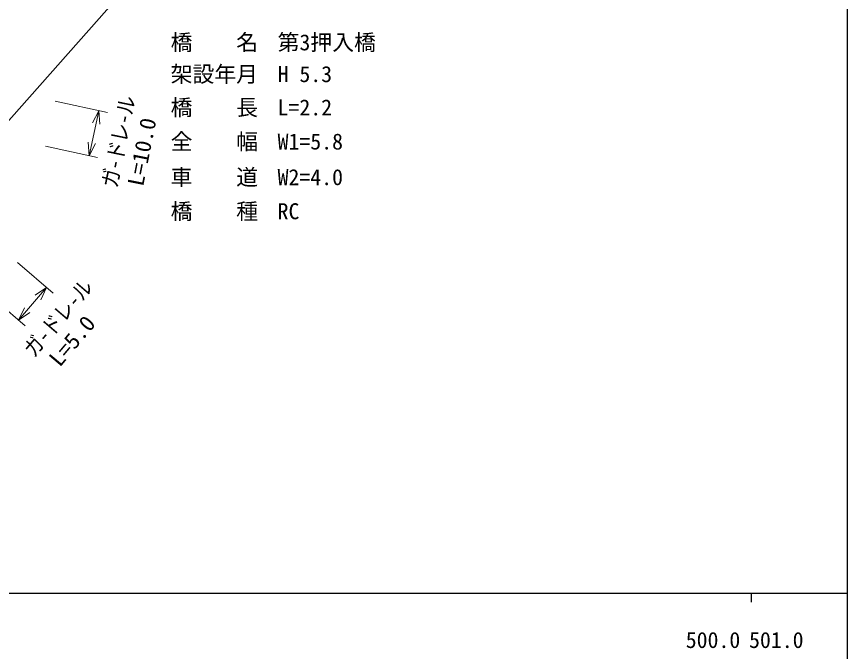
# Model space of a CAD drawing. Units: millimetres, scale not verified. Extents: x 40000 to 680000, y 20000 to 380000.
# Drawn here: x 483978 to 579000, y 198357 to 270947 of the extents above; entities that cross this region are included whole.
import ezdxf
from ezdxf.enums import TextEntityAlignment as Align

# ---------------------------------------------------------------- set-up
doc = ezdxf.new("R2010")
doc.units = ezdxf.units.MM
doc.header["$LTSCALE"] = 1000
doc.layers.add('M-STR-HTXT', color=7, linetype='Continuous', lineweight=13)
doc.layers.add('M-TTL-BAND', color=7, linetype='Continuous', lineweight=25)
doc.styles.add('ＭＳ ゴシック', font='')
doc.styles.get('ＭＳ ゴシック').set_extended_font_data('MS Gothic')

msp = doc.modelspace()

# ---------------------------------------------------------------- linework, layer by layer
at = {"layer": 'M-STR-HTXT'}
for p, q in [((482221, 258064), (535050, 317960)), ((494369, 259977), (488388, 261283)), ((492268, 255045), (493392, 260190)), ((492661, 258814), (493392, 260190)), ((493392, 260190), (493482, 258635)), ((492268, 255045), (492178, 256600)), ((487265, 256138), (493245, 254832)), ((492998, 256421), (492268, 255045)), ((488156, 239325), (484085, 242815)), ((484203, 236251), (487397, 239976)), ((486102, 239111), (487397, 239976)), ((487397, 239976), (486739, 238564)), ((480892, 239089), (484963, 235600)), ((484203, 236251), (484861, 237663)), ((485498, 237116), (484203, 236251))]:
    msp.add_line(p, q, dxfattribs=at)
at = {"layer": 'M-TTL-BAND'}
for p, q in [((579000, 20000), (579000, 370000)), ((40000, 205000), (579000, 205000)), ((568000, 205000), (568000, 204000))]:
    msp.add_line(p, q, dxfattribs=at)

# ---------------------------------------------------------------- texts
at = {"layer": 'M-STR-HTXT', "style": 'ＭＳ ゴシック'}
for s, p in [('橋\u3000\u3000名', (501594, 266540)), ('第3押入橋', (513827, 266540)), ('架設年月', (501594, 262907)), ('H 5.3', (513827, 262907)), ('橋\u3000\u3000長', (501594, 259096)), ('L=2.2', (513827, 259096)), ('全\u3000\u3000幅', (501594, 255197)), ('W1=5.8', (513827, 255197)), ('車\u3000\u3000道', (501594, 251121)), ('W2=4.0', (513827, 251121)), ('橋\u3000\u3000種', (501594, 247222)), ('RC', (513827, 247222))]:
    msp.add_text(s, height=1833, dxfattribs=at).set_placement(p, align=Align.BOTTOM_LEFT)
for s, rotation, width, p in [('ガ-ドレ-ル', 78.4, 0.85, (495997, 251165)), ('L=10.0', 78.7, 1.05, (498981, 251339)), ('ガ-ドレ-ル', 49.5, 0.85, (486390, 231506)), ('L=5.0', 49.8, 1.05, (489328, 230424))]:
    msp.add_text(s, height=1833, rotation=rotation, dxfattribs=dict(at, width=width)).set_placement(p, align=Align.BOTTOM_LEFT)
at = {"layer": 'M-TTL-BAND', "style": 'ＭＳ ゴシック'}
for s, p in [('500.0', (563630, 198195)), ('501.0', (570870, 198195))]:
    msp.add_text(s, height=1833, dxfattribs=at).set_placement(p, align=Align.BOTTOM_CENTER)

doc.saveas('drawing.dxf')
